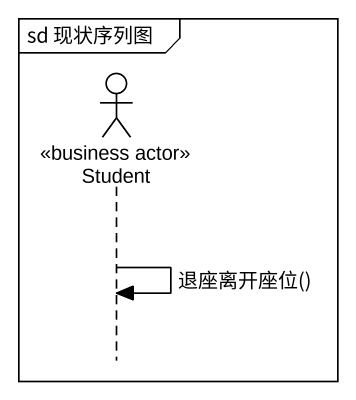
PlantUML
@startuml
mainframe sd 现状序列图
hide footbox
actor Student <<business actor>>

Student -> Student : 退座离开座位()
@enduml
